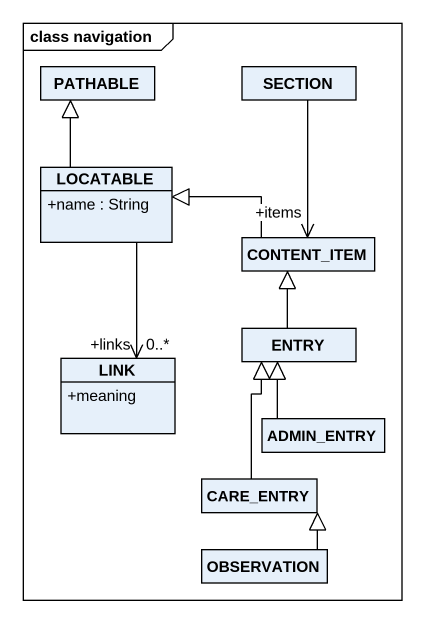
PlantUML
@startuml
mainframe class navigation
hide circle
hide empty members
skinparam classAttributeIconSize 0
class PATHABLE
class SECTION
class LOCATABLE {
  +name : String
}
class CONTENT_ITEM
class LINK {
  +meaning
}
class ENTRY
class ADMIN_ENTRY
class CARE_ENTRY
class OBSERVATION
SECTION --> "+items" CONTENT_ITEM
LOCATABLE -up-|> PATHABLE
LOCATABLE --> "+links\n0..*" LINK
CONTENT_ITEM -left-|> LOCATABLE
ENTRY -up-|> CONTENT_ITEM
ADMIN_ENTRY -up-|> ENTRY
CARE_ENTRY -up-|> ENTRY
OBSERVATION -up-|> CARE_ENTRY
@enduml
